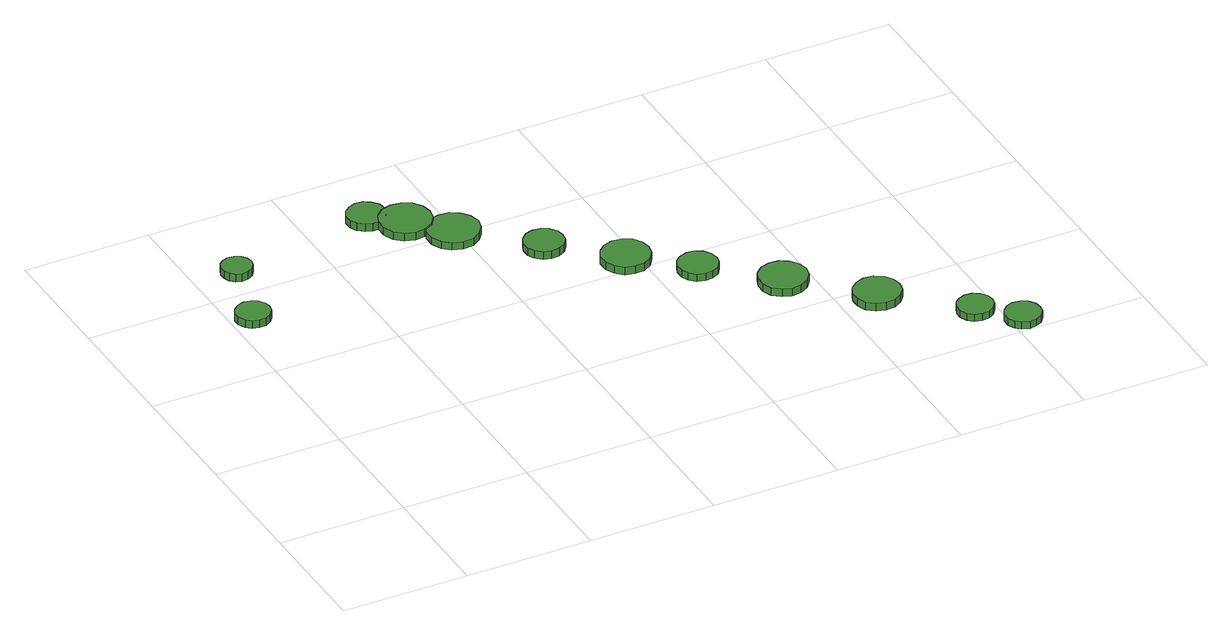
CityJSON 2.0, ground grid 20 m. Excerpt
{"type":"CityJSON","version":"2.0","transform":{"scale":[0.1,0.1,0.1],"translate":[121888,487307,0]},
"CityObjects":{
"tree1":{"type":"SolitaryVegetationObject","attributes":{"function":"something"},"geometry":[{"type":"MultiSurface","lod":"1","boundaries":[[[0,1,2,3,4,5,6,7,8,9,10,11,12,13,14]],[[15,16,17,18,19,20,21,22,23,24,25,26,27,28,29]],[[0,29,28,1]],[[1,28,27,2]],[[2,27,26,3]],[[3,26,25,4]],[[4,25,24,5]],[[5,24,23,6]],[[6,23,22,7]],[[7,22,21,8]],[[8,21,20,9]],[[9,20,19,10]],[[10,19,18,11]],[[11,18,17,12]],[[12,17,16,13]],[[13,16,15,14]],[[14,15,29,0]]]}]},
"tree2":{"type":"SolitaryVegetationObject","attributes":{"function":"something"},"geometry":[{"type":"MultiSurface","lod":"1","boundaries":[[[30,31,32,33,34,35,36,37,38,39,40,41,42,43,44]],[[45,46,47,48,49,50,51,52,53,54,55,56,57,58,59]],[[30,59,58,31]],[[31,58,57,32]],[[32,57,56,33]],[[33,56,55,34]],[[34,55,54,35]],[[35,54,53,36]],[[36,53,52,37]],[[37,52,51,38]],[[38,51,50,39]],[[39,50,49,40]],[[40,49,48,41]],[[41,48,47,42]],[[42,47,46,43]],[[43,46,45,44]],[[44,45,59,30]]]}]},
"tree3":{"type":"SolitaryVegetationObject","attributes":{"function":"something"},"geometry":[{"type":"MultiSurface","lod":"1","boundaries":[[[60,61,62,63,64,65,66,67,68,69,70,71,72,73,74]],[[75,76,77,78,79,80,81,82,83,84,85,86,87,88,89]],[[60,89,88,61]],[[61,88,87,62]],[[62,87,86,63]],[[63,86,85,64]],[[64,85,84,65]],[[65,84,83,66]],[[66,83,82,67]],[[67,82,81,68]],[[68,81,80,69]],[[69,80,79,70]],[[70,79,78,71]],[[71,78,77,72]],[[72,77,76,73]],[[73,76,75,74]],[[74,75,89,60]]]}]},
"tree4":{"type":"SolitaryVegetationObject","attributes":{"function":"something"},"geometry":[{"type":"MultiSurface","lod":"1","boundaries":[[[90,91,92,93,94,95,96,97,98,99,100,101,102,103,104]],[[105,106,107,108,109,110,111,112,113,114,115,116,117,118,119]],[[90,119,118,91]],[[91,118,117,92]],[[92,117,116,93]],[[93,116,115,94]],[[94,115,114,95]],[[95,114,113,96]],[[96,113,112,97]],[[97,112,111,98]],[[98,111,110,99]],[[99,110,109,100]],[[100,109,108,101]],[[101,108,107,102]],[[102,107,106,103]],[[103,106,105,104]],[[104,105,119,90]]]}]},
"tree5":{"type":"SolitaryVegetationObject","attributes":{"function":"something"},"geometry":[{"type":"MultiSurface","lod":"1","boundaries":[[[120,121,122,123,124,125,126,127,128,129,130,131,132,133,134]],[[135,136,137,138,139,140,141,142,143,144,145,146,147,148,149]],[[120,149,148,121]],[[121,148,147,122]],[[122,147,146,123]],[[123,146,145,124]],[[124,145,144,125]],[[125,144,143,126]],[[126,143,142,127]],[[127,142,141,128]],[[128,141,140,129]],[[129,140,139,130]],[[130,139,138,131]],[[131,138,137,132]],[[132,137,136,133]],[[133,136,135,134]],[[134,135,149,120]]]}]},
"tree6":{"type":"SolitaryVegetationObject","attributes":{"function":"something"},"geometry":[{"type":"MultiSurface","lod":"1","boundaries":[[[150,151,152,153,154,155,156,157,158,159,160,161,162,163,164]],[[165,166,167,168,169,170,171,172,173,174,175,176,177,178,179]],[[150,179,178,151]],[[151,178,177,152]],[[152,177,176,153]],[[153,176,175,154]],[[154,175,174,155]],[[155,174,173,156]],[[156,173,172,157]],[[157,172,171,158]],[[158,171,170,159]],[[159,170,169,160]],[[160,169,168,161]],[[161,168,167,162]],[[162,167,166,163]],[[163,166,165,164]],[[164,165,179,150]]]}]},
"tree7":{"type":"SolitaryVegetationObject","attributes":{"function":"something"},"geometry":[{"type":"MultiSurface","lod":"1","boundaries":[[[180,181,182,183,184,185,186,187,188,189,190,191,192,193,194]],[[195,196,197,198,199,200,201,202,203,204,205,206,207,208,209]],[[180,209,208,181]],[[181,208,207,182]],[[182,207,206,183]],[[183,206,205,184]],[[184,205,204,185]],[[185,204,203,186]],[[186,203,202,187]],[[187,202,201,188]],[[188,201,200,189]],[[189,200,199,190]],[[190,199,198,191]],[[191,198,197,192]],[[192,197,196,193]],[[193,196,195,194]],[[194,195,209,180]]]}]},
"tree8":{"type":"SolitaryVegetationObject","attributes":{"function":"something"},"geometry":[{"type":"MultiSurface","lod":"1","boundaries":[[[210,211,212,213,214,215,216,217,218,219,220,221,222,223,224]],[[225,226,227,228,229,230,231,232,233,234,235,236,237,238,239]],[[210,239,238,211]],[[211,238,237,212]],[[212,237,236,213]],[[213,236,235,214]],[[214,235,234,215]],[[215,234,233,216]],[[216,233,232,217]],[[217,232,231,218]],[[218,231,230,219]],[[219,230,229,220]],[[220,229,228,221]],[[221,228,227,222]],[[222,227,226,223]],[[223,226,225,224]],[[224,225,239,210]]]}]},
"tree9":{"type":"SolitaryVegetationObject","attributes":{"function":"something"},"geometry":[{"type":"MultiSurface","lod":"1","boundaries":[[[240,241,242,243,244,245,246,247,248,249,250,251,252,253,254]],[[255,256,257,258,259,260,261,262,263,264,265,266,267,268,269]],[[240,269,268,241]],[[241,268,267,242]],[[242,267,266,243]],[[243,266,265,244]],[[244,265,264,245]],[[245,264,263,246]],[[246,263,262,247]],[[247,262,261,248]],[[248,261,260,249]],[[249,260,259,250]],[[250,259,258,251]],[[251,258,257,252]],[[252,257,256,253]],[[253,256,255,254]],[[254,255,269,240]]]}]},
"tree10":{"type":"SolitaryVegetationObject","attributes":{"function":"something"},"geometry":[{"type":"MultiSurface","lod":"1","boundaries":[[[270,271,272,273,274,275,276,277,278,279,280,281,282,283,284]],[[285,286,287,288,289,290,291,292,293,294,295,296,297,298,299]],[[270,299,298,271]],[[271,298,297,272]],[[272,297,296,273]],[[273,296,295,274]],[[274,295,294,275]],[[275,294,293,276]],[[276,293,292,277]],[[277,292,291,278]],[[278,291,290,279]],[[279,290,289,280]],[[280,289,288,281]],[[281,288,287,282]],[[282,287,286,283]],[[283,286,285,284]],[[284,285,299,270]]]}]},
"tree11":{"type":"SolitaryVegetationObject","attributes":{"function":"something"},"geometry":[{"type":"MultiSurface","lod":"1","boundaries":[[[300,301,302,303,304,305,306,307,308,309,310,311,312,313,314]],[[315,316,317,318,319,320,321,322,323,324,325,326,327,328,329]],[[300,329,328,301]],[[301,328,327,302]],[[302,327,326,303]],[[303,326,325,304]],[[304,325,324,305]],[[305,324,323,306]],[[306,323,322,307]],[[307,322,321,308]],[[308,321,320,309]],[[309,320,319,310]],[[310,319,318,311]],[[311,318,317,312]],[[312,317,316,313]],[[313,316,315,314]],[[314,315,329,300]]]}]},
"tree12":{"type":"SolitaryVegetationObject","attributes":{"function":"something"},"geometry":[{"type":"MultiSurface","lod":"1","boundaries":[[[330,331,332,333,334,335,336,337,338,339,340,341,342,343,344]],[[345,346,347,348,349,350,351,352,353,354,355,356,357,358,359]],[[330,359,358,331]],[[331,358,357,332]],[[332,357,356,333]],[[333,356,355,334]],[[334,355,354,335]],[[335,354,353,336]],[[336,353,352,337]],[[337,352,351,338]],[[338,351,350,339]],[[339,350,349,340]],[[340,349,348,341]],[[341,348,347,342]],[[342,347,346,343]],[[343,346,345,344]],[[344,345,359,330]]]}]}
},
"vertices":[
[59,533,20],[57,544,20],[50,553,20],[41,558,20],[30,560,20],[19,556,20],[11,549,20],[6,539,20],[6,528,20],[11,517,20],[19,510,20],[30,507,20],[41,508,20],[50,513,20],[57,522,20],[57,522,7],[50,513,7],[41,508,7],[30,507,7],[19,510,7],[11,517,7],[6,528,7],[6,539,7],[11,549,7],[19,556,7],[30,560,7],[41,558,7],[50,553,7],[57,544,7],[59,533,7],
[90,650,20],[88,659,20],[82,667,20],[73,672,20],[63,673,20],[54,670,20],[47,664,20],[43,655,20],[43,645,20],[47,636,20],[54,629,20],[63,626,20],[73,627,20],[82,632,20],[88,640,20],[88,640,7],[82,632,7],[73,627,7],[63,626,7],[54,629,7],[47,636,7],[43,645,7],[43,655,7],[47,664,7],[54,670,7],[63,673,7],[73,672,7],[82,667,7],[88,659,7],[90,650,7],
[326,689,17],[324,701,17],[316,711,17],[306,718,17],[293,719,17],[282,715,17],[272,707,17],[267,696,17],[267,683,17],[272,672,17],[282,664,17],[293,660,17],[306,661,17],[316,667,17],[324,677,17],[324,677,4],[316,667,4],[306,661,4],[293,660,4],[282,664,4],[272,672,4],[267,683,4],[267,696,4],[272,707,4],[282,715,4],[293,719,4],[306,718,4],[316,711,4],[324,701,4],[326,689,4],
[379,649,19],[376,665,19],[366,679,19],[351,687,19],[335,689,19],[319,684,19],[307,673,19],[300,657,19],[300,641,19],[307,625,19],[319,614,19],[335,609,19],[351,611,19],[366,619,19],[376,633,19],[376,633,6],[366,619,6],[351,611,6],[335,609,6],[319,614,6],[307,625,6],[300,641,6],[300,657,6],[307,673,6],[319,684,6],[335,689,6],[351,687,6],[366,679,6],[376,665,6],[379,649,6],
[431,597,17],[427,614,17],[417,627,17],[403,636,17],[386,637,17],[370,632,17],[358,621,17],[351,606,17],[351,589,17],[358,574,17],[370,563,17],[386,558,17],[403,559,17],[417,568,17],[427,581,17],[427,581,5],[417,568,5],[403,559,5],[386,558,5],[370,563,5],[358,574,5],[351,589,5],[351,606,5],[358,621,5],[370,632,5],[386,637,5],[403,636,5],[417,627,5],[427,614,5],[431,597,5],
[522,509,17],[520,521,17],[512,532,17],[501,538,17],[488,540,17],[476,536,17],[466,527,17],[461,515,17],[461,502,17],[466,491,17],[476,482,17],[488,478,17],[501,480,17],[512,486,17],[520,496,17],[520,496,4],[512,486,4],[501,480,4],[488,478,4],[476,482,4],[466,491,4],[461,502,4],[461,515,4],[466,527,4],[476,536,4],[488,540,4],[501,538,4],[512,532,4],[520,521,4],[522,509,4],
[617,424,18],[614,439,18],[605,452,18],[592,459,18],[576,461,18],[561,456,18],[550,446,18],[543,432,18],[543,416,18],[550,402,18],[561,391,18],[576,387,18],[592,388,18],[605,396,18],[614,409,18],[614,409,5],[605,396,5],[592,388,5],[576,387,5],[561,391,5],[550,402,5],[543,416,5],[543,432,5],[550,446,5],[561,456,5],[576,461,5],[592,459,5],[605,452,5],[614,439,5],[617,424,5],
[693,356,16],[690,369,16],[683,379,16],[671,386,16],[659,387,16],[646,383,16],[637,375,16],[632,363,16],[632,350,16],[637,338,16],[646,330,16],[659,326,16],[671,327,16],[683,333,16],[690,344,16],[690,344,4],[683,333,4],[671,327,4],[659,326,4],[646,330,4],[637,338,4],[632,350,4],[632,363,4],[637,375,4],[646,383,4],[659,387,4],[671,386,4],[683,379,4],[690,369,4],[693,356,4],
[793,270,17],[790,285,17],[780,298,17],[767,306,17],[751,307,17],[737,303,17],[725,292,17],[719,278,17],[719,262,17],[725,248,17],[737,238,17],[751,233,17],[767,235,17],[780,242,17],[790,255,17],[790,255,4],[780,242,4],[767,235,4],[751,233,4],[737,238,4],[725,248,4],[719,262,4],[719,278,4],[725,292,4],[737,303,4],[751,307,4],[767,306,4],[780,298,4],[790,285,4],[793,270,4],
[895,175,16],[892,190,16],[883,202,16],[870,210,16],[855,211,16],[841,206,16],[829,196,16],[823,182,16],[823,167,16],[829,153,16],[841,143,16],[855,139,16],[870,140,16],[883,148,16],[892,160,16],[892,160,3],[883,148,3],[870,140,3],[855,139,3],[841,143,3],[829,153,3],[823,167,3],[823,182,3],[829,196,3],[841,206,3],[855,211,3],[870,210,3],[883,202,3],[892,190,3],[895,175,3],
[995,77,16],[993,89,16],[986,98,16],[976,104,16],[964,105,16],[953,101,16],[945,94,16],[940,83,16],[940,72,16],[945,61,16],[953,53,16],[964,50,16],[976,51,16],[986,57,16],[993,66,16],[993,66,4],[986,57,4],[976,51,4],[964,50,4],[953,53,4],[945,61,4],[940,72,4],[940,83,4],[945,94,4],[953,101,4],[964,105,4],[976,104,4],[986,98,4],[993,89,4],[995,77,4],
[1047,28,16],[1045,39,16],[1038,49,16],[1028,54,16],[1016,56,16],[1005,52,16],[997,44,16],[992,34,16],[992,22,16],[997,12,16],[1005,4,16],[1016,0,16],[1028,2,16],[1038,7,16],[1045,17,16],[1045,17,4],[1038,7,4],[1028,2,4],[1016,0,4],[1005,4,4],[997,12,4],[992,22,4],[992,34,4],[997,44,4],[1005,52,4],[1016,56,4],[1028,54,4],[1038,49,4],[1045,39,4],[1047,28,4]
]}
